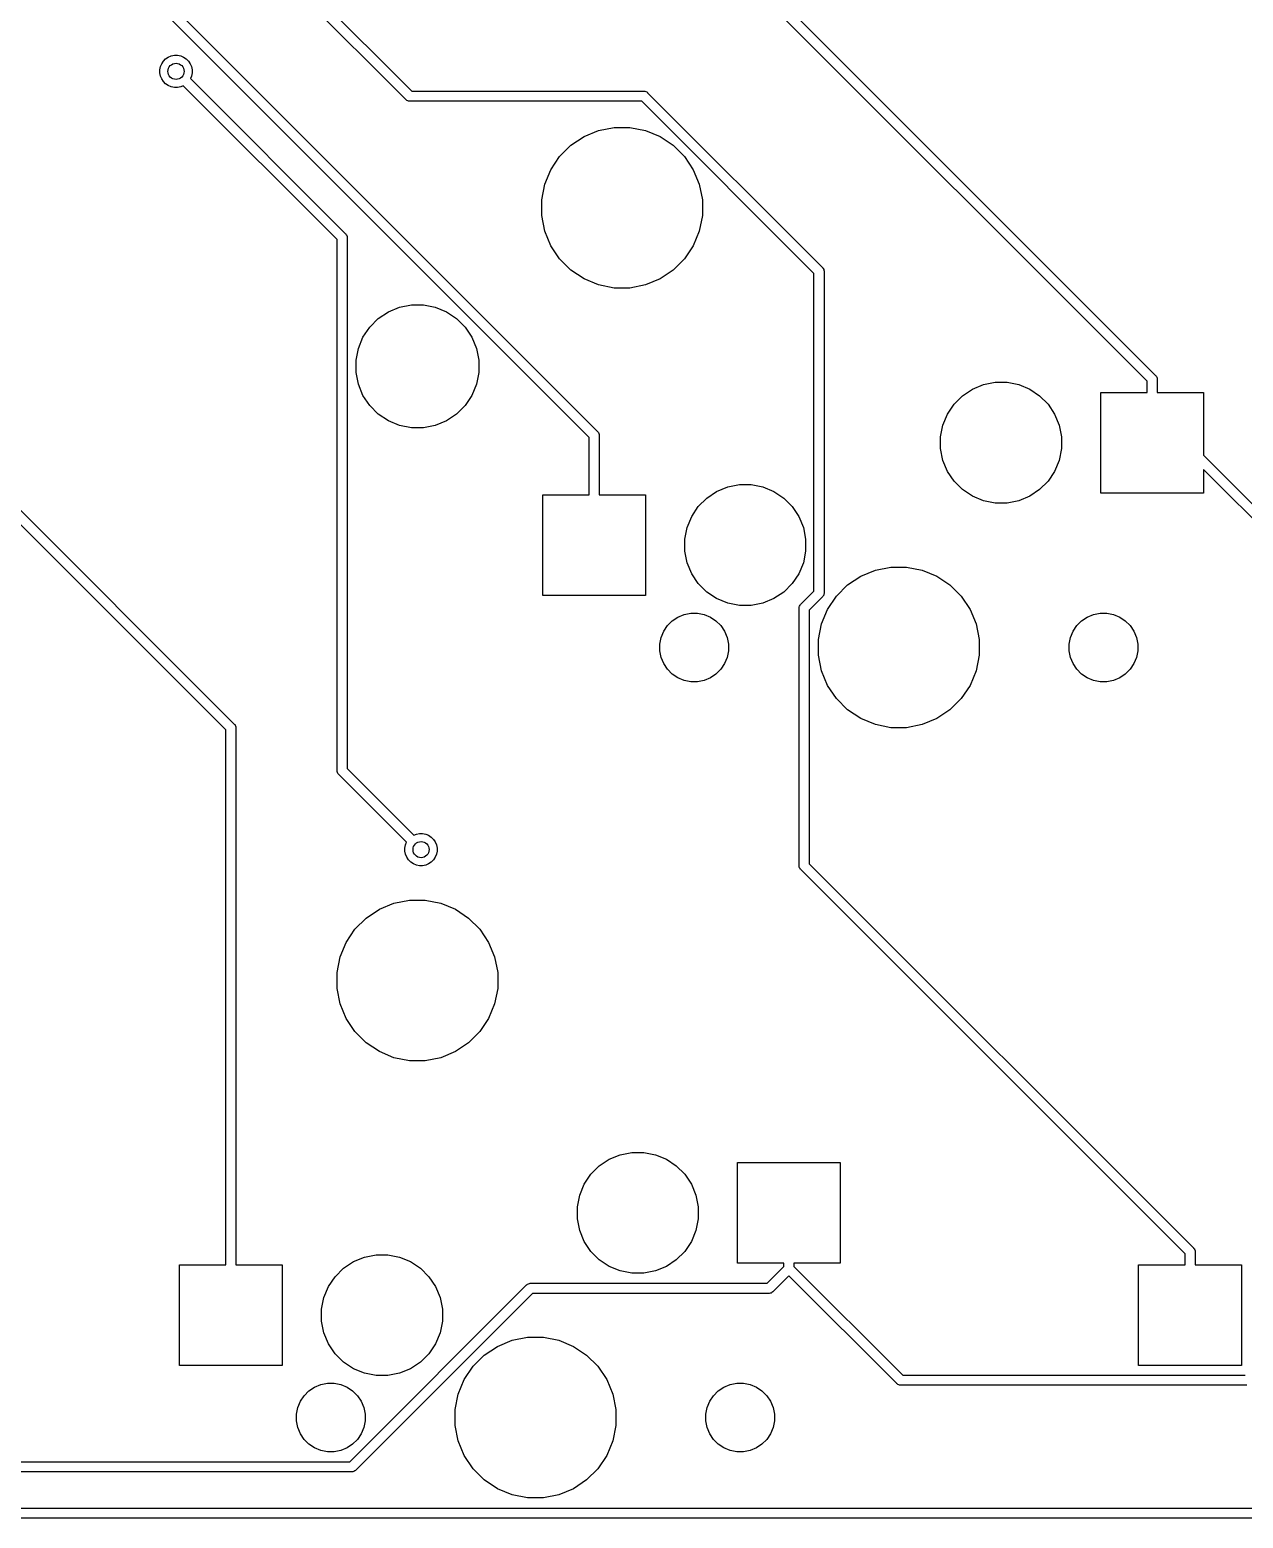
# Model space of a CAD drawing. Extents: x 1.2 to 14.9, y -4.9 to -0.3.
# Drawn here: x 10.566 to 11.752, y -4.588 to -3.134 of the extents above; entities that cross this region are included whole.
import ezdxf

# ---------------------------------------------------------------- set-up
doc = ezdxf.new("R2010")
doc.units = 0
doc.header["$MEASUREMENT"] = 0
doc.layers.add('BLACK', color=7, linetype='CONTINUOUS')

msp = doc.modelspace()

# ---------------------------------------------------------------- linework, layer by layer
at = {"layer": 'BLACK', "linetype": 'CONTINUOUS'}
for p, q in [((10.9337, -3.20184), (10.5762, -2.84436)), ((10.5844, -2.83867), (10.9394, -3.19361)), ((11.0386, -2.84371), (11.6663, -3.47144)), ((11.6581, -3.47713), (11.0329, -2.85194)), ((11.1128, -3.53196), (10.6489, -3.06803)), ((10.6546, -3.0598), (11.1211, -3.52627)), ((10.6933, -3.1727), (10.6939, -3.16966)), ((10.6939, -3.16966), (10.6951, -3.1668)), ((10.6951, -3.1668), (10.6968, -3.16422)), ((10.6968, -3.16422), (10.699, -3.16202)), ((10.699, -3.16202), (10.7016, -3.1603)), ((10.7016, -3.1603), (10.7045, -3.15911)), ((10.7045, -3.15911), (10.7075, -3.15851)), ((10.7075, -3.15851), (10.7106, -3.15851)), ((10.7106, -3.15851), (10.7137, -3.15911)), ((10.7137, -3.15911), (10.7165, -3.1603)), ((10.7165, -3.1603), (10.7191, -3.16202)), ((10.7191, -3.16202), (10.7213, -3.16422)), ((10.7213, -3.16422), (10.723, -3.1668)), ((10.723, -3.1668), (10.7242, -3.16966)), ((10.7242, -3.16966), (10.7248, -3.1727)), ((10.6933, -3.17581), (10.6933, -3.1727)), ((10.6939, -3.17885), (10.6933, -3.17581)), ((10.6951, -3.18172), (10.6939, -3.17885)), ((10.6968, -3.18429), (10.6951, -3.18172)), ((10.699, -3.18649), (10.6968, -3.18429)), ((10.7242, -3.17885), (10.7232, -3.18139)), ((10.7232, -3.18139), (10.8747, -3.33297)), ((10.7248, -3.17581), (10.7242, -3.17885)), ((10.7248, -3.1727), (10.7248, -3.17581)), ((10.1514, -3.19736), (10.7661, -3.81203)), ((10.7016, -3.18821), (10.699, -3.18649)), ((10.7045, -3.1894), (10.7016, -3.18821)), ((10.7075, -3.19), (10.7045, -3.1894)), ((10.7106, -3.19), (10.7075, -3.19)), ((10.7137, -3.1894), (10.7106, -3.19)), ((10.7162, -3.18835), (10.7137, -3.1894)), ((10.8665, -3.33866), (10.7162, -3.18835)), ((10.9394, -3.19361), (11.1662, -3.19361)), ((11.1662, -3.19361), (11.1664, -3.19359)), ((11.1664, -3.19359), (11.1666, -3.19361)), ((11.1666, -3.19361), (11.1666, -3.19361)), ((11.1666, -3.19361), (11.1674, -3.19369)), ((11.1674, -3.19369), (11.1683, -3.19397)), ((11.1683, -3.19397), (11.1691, -3.19442)), ((11.1691, -3.19442), (11.1699, -3.19504)), ((11.1699, -3.19504), (11.17, -3.19523)), ((11.17, -3.19523), (11.3408, -3.36594)), ((10.7578, -3.81772), (10.1432, -3.20305)), ((10.9339, -3.20203), (10.9337, -3.20184)), ((10.9346, -3.20265), (10.9339, -3.20203)), ((10.9355, -3.2031), (10.9346, -3.20265)), ((10.9364, -3.20339), (10.9355, -3.2031)), ((10.9371, -3.20346), (10.9364, -3.20339)), ((10.9374, -3.20348), (10.9371, -3.20346)), ((10.9371, -3.20346), (10.9371, -3.20346)), ((10.9376, -3.20346), (10.9374, -3.20348)), ((11.1644, -3.20346), (10.9376, -3.20346)), ((11.3325, -3.37163), (11.1644, -3.20346)), ((11.095, -3.24653), (11.1078, -3.23793)), ((11.1078, -3.23793), (11.1221, -3.23202)), ((11.1221, -3.23202), (11.1373, -3.229)), ((11.1373, -3.229), (11.1527, -3.229)), ((11.1527, -3.229), (11.1679, -3.23202)), ((11.1679, -3.23202), (11.1822, -3.23793)), ((11.1822, -3.23793), (11.195, -3.24653)), ((11.0754, -3.27032), (11.084, -3.25746)), ((11.084, -3.25746), (11.095, -3.24653)), ((11.195, -3.24653), (11.206, -3.25746)), ((11.206, -3.25746), (11.2146, -3.27032)), ((11.0695, -3.2846), (11.0754, -3.27032)), ((11.2146, -3.27032), (11.2205, -3.2846)), ((11.0665, -3.29977), (11.0695, -3.2846)), ((11.2205, -3.2846), (11.2235, -3.29977)), ((11.0665, -3.31523), (11.0665, -3.29977)), ((11.2235, -3.29977), (11.2235, -3.31523)), ((11.0695, -3.3304), (11.0665, -3.31523)), ((11.2235, -3.31523), (11.2205, -3.3304)), ((11.0754, -3.34468), (11.0695, -3.3304)), ((11.2205, -3.3304), (11.2146, -3.34468)), ((10.8665, -3.85731), (10.8665, -3.33866)), ((10.8747, -3.33297), (10.8749, -3.33313)), ((10.8749, -3.33313), (10.8751, -3.33331)), ((10.8751, -3.33331), (10.8751, -3.33331)), ((10.8751, -3.33331), (10.8755, -3.33387)), ((10.8755, -3.33387), (10.8756, -3.33393)), ((10.8756, -3.33393), (10.876, -3.33473)), ((10.876, -3.33473), (10.8763, -3.33566)), ((10.8763, -3.33566), (10.8764, -3.33638)), ((10.8764, -3.33638), (10.8764, -3.33638)), ((10.8764, -3.33638), (10.8764, -3.33662)), ((10.8764, -3.33662), (10.8764, -3.33686)), ((10.8764, -3.33686), (10.8764, -3.85551)), ((11.084, -3.35754), (11.0754, -3.34468)), ((11.2146, -3.34468), (11.206, -3.35754)), ((11.095, -3.36847), (11.084, -3.35754)), ((11.206, -3.35754), (11.195, -3.36847)), ((11.1078, -3.37707), (11.095, -3.36847)), ((11.195, -3.36847), (11.1822, -3.37707)), ((11.3325, -3.68206), (11.3325, -3.37163)), ((11.3408, -3.36594), (11.3409, -3.36609)), ((11.3409, -3.36609), (11.3411, -3.36628)), ((11.3411, -3.36628), (11.3411, -3.36628)), ((11.3411, -3.36628), (11.3416, -3.36684)), ((11.3416, -3.36684), (11.3416, -3.36694)), ((11.3416, -3.36694), (11.342, -3.3677)), ((11.342, -3.3677), (11.3423, -3.36863)), ((11.3423, -3.36863), (11.3424, -3.36935)), ((11.3424, -3.36935), (11.3424, -3.36935)), ((11.3424, -3.36935), (11.3424, -3.36959)), ((11.3424, -3.36959), (11.3424, -3.36983)), ((11.3424, -3.36983), (11.3424, -3.68386)), ((11.1221, -3.38298), (11.1078, -3.37707)), ((11.1373, -3.386), (11.1221, -3.38298)), ((11.1527, -3.386), (11.1373, -3.386)), ((11.1679, -3.38298), (11.1527, -3.386)), ((11.1822, -3.37707), (11.1679, -3.38298)), ((10.9275, -3.40481), (10.9391, -3.4025)), ((10.9391, -3.4025), (10.9509, -3.4025)), ((10.9509, -3.4025), (10.9625, -3.40481)), ((10.8984, -3.42425), (10.9068, -3.41589)), ((10.9068, -3.41589), (10.9166, -3.40933)), ((10.9166, -3.40933), (10.9275, -3.40481)), ((10.9625, -3.40481), (10.9734, -3.40933)), ((10.9734, -3.40933), (10.9832, -3.41589)), ((10.9832, -3.41589), (10.9916, -3.42425)), ((10.8918, -3.43408), (10.8984, -3.42425)), ((10.9916, -3.42425), (10.9982, -3.43408)), ((10.885, -3.45659), (10.8873, -3.445)), ((10.8873, -3.445), (10.8918, -3.43408)), ((10.9982, -3.43408), (11.0027, -3.445)), ((11.0027, -3.445), (11.005, -3.45659)), ((10.885, -3.46841), (10.885, -3.45659)), ((11.005, -3.45659), (11.005, -3.46841)), ((10.8873, -3.48), (10.885, -3.46841)), ((11.005, -3.46841), (11.0027, -3.48)), ((11.6663, -3.47144), (11.6665, -3.47159)), ((11.6665, -3.47159), (11.6667, -3.47178)), ((11.6667, -3.47178), (11.6667, -3.47178)), ((11.6667, -3.47178), (11.667, -3.47215)), ((11.667, -3.47215), (11.6671, -3.47234)), ((11.6671, -3.47234), (11.6676, -3.47319)), ((11.6676, -3.47319), (11.6679, -3.47412)), ((11.6679, -3.47412), (11.668, -3.47485)), ((11.668, -3.47485), (11.668, -3.47485)), ((11.668, -3.47485), (11.668, -3.47509)), ((11.668, -3.47509), (11.668, -3.47533)), ((11.668, -3.47533), (11.668, -3.48789)), ((10.8918, -3.49092), (10.8873, -3.48)), ((11.0027, -3.48), (10.9982, -3.49092)), ((11.4777, -3.49124), (11.4874, -3.48477)), ((11.4874, -3.48477), (11.4982, -3.48032)), ((11.4982, -3.48032), (11.5096, -3.47805)), ((11.5096, -3.47805), (11.5212, -3.47805)), ((11.5212, -3.47805), (11.5326, -3.48032)), ((11.5326, -3.48032), (11.5434, -3.48477)), ((11.5434, -3.48477), (11.553, -3.49124)), ((11.6128, -3.58632), (11.6128, -3.48789)), ((11.6128, -3.48789), (11.6581, -3.48789)), ((11.6581, -3.48789), (11.6581, -3.47713)), ((11.668, -3.48789), (11.7132, -3.48789)), ((11.7132, -3.48789), (11.7132, -3.54933)), ((10.8984, -3.50075), (10.8918, -3.49092)), ((10.9068, -3.50911), (10.8984, -3.50075)), ((10.9916, -3.50075), (10.9832, -3.50911)), ((10.9982, -3.49092), (10.9916, -3.50075)), ((11.4631, -3.50913), (11.4695, -3.49946)), ((11.4695, -3.49946), (11.4777, -3.49124)), ((11.553, -3.49124), (11.5613, -3.49946)), ((11.5613, -3.49946), (11.5677, -3.50913)), ((10.9166, -3.51567), (10.9068, -3.50911)), ((10.9275, -3.52019), (10.9166, -3.51567)), ((10.9734, -3.51567), (10.9625, -3.52019)), ((10.9832, -3.50911), (10.9734, -3.51567)), ((11.4586, -3.51988), (11.4631, -3.50913)), ((11.5677, -3.50913), (11.5722, -3.51988)), ((10.9391, -3.5225), (10.9275, -3.52019)), ((10.9509, -3.5225), (10.9391, -3.5225)), ((10.9625, -3.52019), (10.9509, -3.5225)), ((11.1128, -3.58789), (11.1128, -3.53196)), ((11.1211, -3.52627), (11.1213, -3.52642)), ((11.1213, -3.52642), (11.1214, -3.52661)), ((11.1214, -3.52661), (11.1214, -3.52661)), ((11.1214, -3.52661), (11.1216, -3.52679)), ((11.1216, -3.52679), (11.1219, -3.52717)), ((11.1219, -3.52717), (11.1223, -3.52803)), ((11.1223, -3.52803), (11.1226, -3.52896)), ((11.1226, -3.52896), (11.1227, -3.52968)), ((11.1227, -3.52968), (11.1227, -3.52968)), ((11.1227, -3.52968), (11.1227, -3.52992)), ((11.1227, -3.52992), (11.1227, -3.53016)), ((11.1227, -3.53016), (11.1227, -3.58789)), ((11.4563, -3.53129), (11.4586, -3.51988)), ((11.4563, -3.54292), (11.4563, -3.53129)), ((11.5722, -3.51988), (11.5744, -3.53129)), ((11.5744, -3.53129), (11.5744, -3.54292)), ((11.4586, -3.55433), (11.4563, -3.54292)), ((11.5744, -3.54292), (11.5722, -3.55433)), ((11.4631, -3.56508), (11.4586, -3.55433)), ((11.5722, -3.55433), (11.5677, -3.56508)), ((11.7132, -3.54933), (12.7403, -4.57639)), ((11.4695, -3.57475), (11.4631, -3.56508)), ((11.4777, -3.58298), (11.4695, -3.57475)), ((11.5613, -3.57475), (11.553, -3.58298)), ((11.5677, -3.56508), (11.5613, -3.57475)), ((12.7346, -4.58462), (11.7132, -3.56325)), ((11.7132, -3.56325), (11.7132, -3.58632)), ((11.0676, -3.68632), (11.0676, -3.58789)), ((11.0676, -3.58789), (11.1128, -3.58789)), ((11.1227, -3.58789), (11.168, -3.58789)), ((11.168, -3.58789), (11.168, -3.68632)), ((11.2195, -3.59946), (11.2277, -3.59124)), ((11.2277, -3.59124), (11.2374, -3.58477)), ((11.2374, -3.58477), (11.2482, -3.58032)), ((11.2482, -3.58032), (11.2596, -3.57805)), ((11.2596, -3.57805), (11.2712, -3.57805)), ((11.2712, -3.57805), (11.2826, -3.58032)), ((11.2826, -3.58032), (11.2934, -3.58477)), ((11.2934, -3.58477), (11.303, -3.59124)), ((11.303, -3.59124), (11.3113, -3.59946)), ((11.4874, -3.58944), (11.4777, -3.58298)), ((11.4982, -3.59389), (11.4874, -3.58944)), ((11.5434, -3.58944), (11.5326, -3.59389)), ((11.553, -3.58298), (11.5434, -3.58944)), ((11.7132, -3.58632), (11.6128, -3.58632)), ((11.2131, -3.60913), (11.2195, -3.59946)), ((11.3113, -3.59946), (11.3177, -3.60913)), ((11.5096, -3.59616), (11.4982, -3.59389)), ((11.5212, -3.59616), (11.5096, -3.59616)), ((11.5326, -3.59389), (11.5212, -3.59616)), ((11.2063, -3.63129), (11.2086, -3.61988)), ((11.2086, -3.61988), (11.2131, -3.60913)), ((11.3177, -3.60913), (11.3222, -3.61988)), ((11.3222, -3.61988), (11.3244, -3.63129)), ((11.2063, -3.64292), (11.2063, -3.63129)), ((11.3244, -3.63129), (11.3244, -3.64292)), ((11.2086, -3.65433), (11.2063, -3.64292)), ((11.3244, -3.64292), (11.3222, -3.65433)), ((11.2131, -3.66508), (11.2086, -3.65433)), ((11.3222, -3.65433), (11.3177, -3.66508)), ((11.3782, -3.66754), (11.3925, -3.66162)), ((11.3925, -3.66162), (11.4077, -3.65861)), ((11.4077, -3.65861), (11.4231, -3.65861)), ((11.4231, -3.65861), (11.4383, -3.66162)), ((11.4383, -3.66162), (11.4526, -3.66754)), ((11.2195, -3.67475), (11.2131, -3.66508)), ((11.2277, -3.68298), (11.2195, -3.67475)), ((11.3113, -3.67475), (11.303, -3.68298)), ((11.3177, -3.66508), (11.3113, -3.67475)), ((11.3544, -3.68707), (11.3654, -3.67613)), ((11.3654, -3.67613), (11.3782, -3.66754)), ((11.4526, -3.66754), (11.4654, -3.67613)), ((11.4654, -3.67613), (11.4764, -3.68707)), ((11.168, -3.68632), (11.0676, -3.68632)), ((11.2374, -3.68944), (11.2277, -3.68298)), ((11.2482, -3.69389), (11.2374, -3.68944)), ((11.2596, -3.69616), (11.2482, -3.69389)), ((11.2826, -3.69389), (11.2712, -3.69616)), ((11.2934, -3.68944), (11.2826, -3.69389)), ((11.303, -3.68298), (11.2934, -3.68944)), ((11.3197, -3.69494), (11.3325, -3.68206)), ((11.3408, -3.68775), (11.3279, -3.70063)), ((11.3409, -3.6876), (11.3408, -3.68775)), ((11.3411, -3.68741), (11.3409, -3.6876)), ((11.3416, -3.68685), (11.3411, -3.68741)), ((11.3411, -3.68741), (11.3411, -3.68741)), ((11.342, -3.68599), (11.3416, -3.68685)), ((11.3422, -3.6854), (11.342, -3.68599)), ((11.3423, -3.68507), (11.3422, -3.6854)), ((11.3424, -3.68434), (11.3423, -3.68507)), ((11.3424, -3.68386), (11.3424, -3.6841)), ((11.3424, -3.6841), (11.3424, -3.68434)), ((11.3424, -3.68434), (11.3424, -3.68434)), ((11.3458, -3.69992), (11.3544, -3.68707)), ((11.4764, -3.68707), (11.485, -3.69992)), ((11.194, -3.71109), (11.1995, -3.70742)), ((11.1995, -3.70742), (11.2056, -3.70489)), ((11.2056, -3.70489), (11.2121, -3.70361)), ((11.2121, -3.70361), (11.2187, -3.70361)), ((11.2187, -3.70361), (11.2252, -3.70489)), ((11.2252, -3.70489), (11.2313, -3.70742)), ((11.2313, -3.70742), (11.2367, -3.71109)), ((11.2712, -3.69616), (11.2596, -3.69616)), ((11.318, -3.69859), (11.3181, -3.69762)), ((11.318, -3.69883), (11.318, -3.69859)), ((11.318, -3.95031), (11.318, -3.69883)), ((11.3181, -3.69762), (11.3184, -3.69669)), ((11.3184, -3.69669), (11.3189, -3.69584)), ((11.3189, -3.69584), (11.3193, -3.69528)), ((11.3193, -3.69528), (11.3195, -3.69509)), ((11.3193, -3.69528), (11.3193, -3.69528)), ((11.3195, -3.69509), (11.3197, -3.69494)), ((11.3279, -3.70063), (11.3279, -3.94852)), ((11.3399, -3.71421), (11.3458, -3.69992)), ((11.485, -3.69992), (11.4909, -3.71421)), ((11.594, -3.71109), (11.5995, -3.70742)), ((11.5995, -3.70742), (11.6056, -3.70489)), ((11.6056, -3.70489), (11.6121, -3.70361)), ((11.6121, -3.70361), (11.6187, -3.70361)), ((11.6187, -3.70361), (11.6252, -3.70489)), ((11.6252, -3.70489), (11.6313, -3.70742)), ((11.6313, -3.70742), (11.6367, -3.71109)), ((11.1832, -3.72733), (11.1857, -3.72124)), ((11.1857, -3.72124), (11.1894, -3.71575)), ((11.1894, -3.71575), (11.194, -3.71109)), ((11.2367, -3.71109), (11.2414, -3.71575)), ((11.2414, -3.71575), (11.2451, -3.72124)), ((11.2451, -3.72124), (11.2476, -3.72733)), ((11.3369, -3.72937), (11.3399, -3.71421)), ((11.4909, -3.71421), (11.4939, -3.72937)), ((11.5832, -3.72733), (11.5857, -3.72124)), ((11.5857, -3.72124), (11.5894, -3.71575)), ((11.5894, -3.71575), (11.594, -3.71109)), ((11.6367, -3.71109), (11.6414, -3.71575)), ((11.6414, -3.71575), (11.6451, -3.72124)), ((11.6451, -3.72124), (11.6476, -3.72733)), ((11.1819, -3.73381), (11.1832, -3.72733)), ((11.1819, -3.74041), (11.1819, -3.73381)), ((11.2476, -3.72733), (11.2489, -3.73381)), ((11.2489, -3.73381), (11.2489, -3.74041)), ((11.3369, -3.74484), (11.3369, -3.72937)), ((11.4939, -3.72937), (11.4939, -3.74484)), ((11.5819, -3.73381), (11.5832, -3.72733)), ((11.5819, -3.74041), (11.5819, -3.73381)), ((11.6476, -3.72733), (11.6489, -3.73381)), ((11.6489, -3.73381), (11.6489, -3.74041)), ((11.1832, -3.74688), (11.1819, -3.74041)), ((11.1857, -3.75297), (11.1832, -3.74688)), ((11.2476, -3.74688), (11.2451, -3.75297)), ((11.2489, -3.74041), (11.2476, -3.74688)), ((11.3399, -3.76), (11.3369, -3.74484)), ((11.4939, -3.74484), (11.4909, -3.76)), ((11.5832, -3.74688), (11.5819, -3.74041)), ((11.5857, -3.75297), (11.5832, -3.74688)), ((11.6476, -3.74688), (11.6451, -3.75297)), ((11.6489, -3.74041), (11.6476, -3.74688)), ((11.1894, -3.75846), (11.1857, -3.75297)), ((11.194, -3.76313), (11.1894, -3.75846)), ((11.1995, -3.76679), (11.194, -3.76313)), ((11.2056, -3.76932), (11.1995, -3.76679)), ((11.2313, -3.76679), (11.2252, -3.76932)), ((11.2367, -3.76313), (11.2313, -3.76679)), ((11.2414, -3.75846), (11.2367, -3.76313)), ((11.2451, -3.75297), (11.2414, -3.75846)), ((11.3458, -3.77429), (11.3399, -3.76)), ((11.4909, -3.76), (11.485, -3.77429)), ((11.5894, -3.75846), (11.5857, -3.75297)), ((11.594, -3.76313), (11.5894, -3.75846)), ((11.5995, -3.76679), (11.594, -3.76313)), ((11.6056, -3.76932), (11.5995, -3.76679)), ((11.6313, -3.76679), (11.6252, -3.76932)), ((11.6367, -3.76313), (11.6313, -3.76679)), ((11.6414, -3.75846), (11.6367, -3.76313)), ((11.6451, -3.75297), (11.6414, -3.75846)), ((11.2121, -3.77061), (11.2056, -3.76932)), ((11.2187, -3.77061), (11.2121, -3.77061)), ((11.2252, -3.76932), (11.2187, -3.77061)), ((11.3544, -3.78715), (11.3458, -3.77429)), ((11.485, -3.77429), (11.4764, -3.78715)), ((11.6121, -3.77061), (11.6056, -3.76932)), ((11.6187, -3.77061), (11.6121, -3.77061)), ((11.6252, -3.76932), (11.6187, -3.77061)), ((11.3654, -3.79808), (11.3544, -3.78715)), ((11.4764, -3.78715), (11.4654, -3.79808)), ((11.3782, -3.80667), (11.3654, -3.79808)), ((11.3925, -3.81259), (11.3782, -3.80667)), ((11.4526, -3.80667), (11.4383, -3.81259)), ((11.4654, -3.79808), (11.4526, -3.80667)), ((10.7578, -4.34039), (10.7578, -3.81772)), ((10.7661, -3.81203), (10.7663, -3.81218)), ((10.7663, -3.81218), (10.7664, -3.81237)), ((10.7664, -3.81237), (10.7664, -3.81237)), ((10.7664, -3.81237), (10.7668, -3.81284)), ((10.7668, -3.81284), (10.7669, -3.81293)), ((10.7669, -3.81293), (10.7673, -3.81379)), ((10.7673, -3.81379), (10.7676, -3.81472)), ((10.7676, -3.81472), (10.7677, -3.81544)), ((10.7677, -3.81544), (10.7677, -3.81544)), ((10.7677, -3.81544), (10.7677, -3.81568)), ((10.7677, -3.81568), (10.7677, -3.81592)), ((10.7677, -3.81592), (10.7677, -4.34039)), ((11.4077, -3.81561), (11.3925, -3.81259)), ((11.4231, -3.81561), (11.4077, -3.81561)), ((11.4383, -3.81259), (11.4231, -3.81561)), ((10.8665, -3.85755), (10.8665, -3.85731)), ((10.8666, -3.85852), (10.8665, -3.85755)), ((10.8669, -3.85944), (10.8666, -3.85852)), ((10.8673, -3.8603), (10.8669, -3.85944)), ((10.8678, -3.86086), (10.8673, -3.8603)), ((10.8679, -3.86105), (10.8678, -3.86086)), ((10.8681, -3.8612), (10.8679, -3.86105)), ((10.9345, -3.92755), (10.8681, -3.8612)), ((10.8764, -3.85551), (10.9414, -3.92059)), ((10.9414, -3.92059), (10.944, -3.91954)), ((10.944, -3.91954), (10.947, -3.91894)), ((10.947, -3.91894), (10.9501, -3.91894)), ((10.9501, -3.91894), (10.9532, -3.91954)), ((10.9532, -3.91954), (10.956, -3.92073)), ((10.956, -3.92073), (10.9586, -3.92245)), ((10.9586, -3.92245), (10.9608, -3.92465)), ((10.9608, -3.92465), (10.9625, -3.92723)), ((10.9328, -3.93313), (10.9334, -3.93009)), ((10.9328, -3.93624), (10.9328, -3.93313)), ((10.9334, -3.93928), (10.9328, -3.93624)), ((10.9334, -3.93009), (10.9345, -3.92755)), ((10.9346, -3.94214), (10.9334, -3.93928)), ((10.9625, -3.92723), (10.9637, -3.93009)), ((10.9637, -3.93928), (10.9625, -3.94214)), ((10.9637, -3.93009), (10.9643, -3.93313)), ((10.9643, -3.93624), (10.9637, -3.93928)), ((10.9643, -3.93313), (10.9643, -3.93624)), ((10.9363, -3.94472), (10.9346, -3.94214)), ((10.9385, -3.94692), (10.9363, -3.94472)), ((10.9411, -3.94864), (10.9385, -3.94692)), ((10.944, -3.94983), (10.9411, -3.94864)), ((10.947, -3.95043), (10.944, -3.94983)), ((10.9501, -3.95043), (10.947, -3.95043)), ((10.9532, -3.94983), (10.9501, -3.95043)), ((10.956, -3.94864), (10.9532, -3.94983)), ((10.9586, -3.94692), (10.956, -3.94864)), ((10.9608, -3.94472), (10.9586, -3.94692)), ((10.9625, -3.94214), (10.9608, -3.94472)), ((11.318, -3.95056), (11.318, -3.95031)), ((11.318, -3.9508), (11.318, -3.95056)), ((11.3181, -3.95152), (11.318, -3.9508)), ((11.318, -3.9508), (11.318, -3.9508)), ((11.3184, -3.95245), (11.3181, -3.95152)), ((11.3189, -3.9533), (11.3184, -3.95245)), ((11.3195, -3.95405), (11.3189, -3.9533)), ((11.3197, -3.95421), (11.3195, -3.95405)), ((11.6951, -4.32963), (11.3197, -3.95421)), ((11.3279, -3.94852), (11.7033, -4.32394)), ((10.9221, -3.98702), (10.9373, -3.984)), ((10.9373, -3.984), (10.9527, -3.984)), ((10.9527, -3.984), (10.9679, -3.98702)), ((10.895, -4.00153), (10.9078, -3.99293)), ((10.9078, -3.99293), (10.9221, -3.98702)), ((10.9679, -3.98702), (10.9822, -3.99293)), ((10.9822, -3.99293), (10.995, -4.00153)), ((10.8754, -4.02532), (10.884, -4.01246)), ((10.884, -4.01246), (10.895, -4.00153)), ((10.995, -4.00153), (11.006, -4.01246)), ((11.006, -4.01246), (11.0146, -4.02532)), ((10.8695, -4.0396), (10.8754, -4.02532)), ((11.0146, -4.02532), (11.0205, -4.0396)), ((10.8665, -4.05477), (10.8695, -4.0396)), ((11.0205, -4.0396), (11.0235, -4.05477)), ((10.8665, -4.07023), (10.8665, -4.05477)), ((11.0235, -4.05477), (11.0235, -4.07023)), ((10.8695, -4.0854), (10.8665, -4.07023)), ((11.0235, -4.07023), (11.0205, -4.0854)), ((10.8754, -4.09968), (10.8695, -4.0854)), ((11.0205, -4.0854), (11.0146, -4.09968)), ((10.884, -4.11254), (10.8754, -4.09968)), ((11.0146, -4.09968), (11.006, -4.11254)), ((10.895, -4.12347), (10.884, -4.11254)), ((11.006, -4.11254), (10.995, -4.12347)), ((10.9078, -4.13207), (10.895, -4.12347)), ((10.995, -4.12347), (10.9822, -4.13207)), ((10.9221, -4.13798), (10.9078, -4.13207)), ((10.9373, -4.141), (10.9221, -4.13798)), ((10.9527, -4.141), (10.9373, -4.141)), ((10.9679, -4.13798), (10.9527, -4.141)), ((10.9822, -4.13207), (10.9679, -4.13798)), ((11.1432, -4.23282), (11.1546, -4.23055)), ((11.1546, -4.23055), (11.1662, -4.23055)), ((11.1662, -4.23055), (11.1776, -4.23282)), ((11.1145, -4.25196), (11.1227, -4.24374)), ((11.1227, -4.24374), (11.1324, -4.23727)), ((11.1324, -4.23727), (11.1432, -4.23282)), ((11.1776, -4.23282), (11.1884, -4.23727)), ((11.1884, -4.23727), (11.198, -4.24374)), ((11.198, -4.24374), (11.2063, -4.25196)), ((11.2578, -4.33882), (11.2578, -4.24039)), ((11.2578, -4.24039), (11.3582, -4.24039)), ((11.3582, -4.24039), (11.3582, -4.33882)), ((11.1081, -4.26163), (11.1145, -4.25196)), ((11.2063, -4.25196), (11.2127, -4.26163)), ((11.1013, -4.28379), (11.1036, -4.27238)), ((11.1036, -4.27238), (11.1081, -4.26163)), ((11.2127, -4.26163), (11.2172, -4.27238)), ((11.2172, -4.27238), (11.2194, -4.28379)), ((11.1013, -4.29542), (11.1013, -4.28379)), ((11.2194, -4.28379), (11.2194, -4.29542)), ((11.1036, -4.30683), (11.1013, -4.29542)), ((11.2194, -4.29542), (11.2172, -4.30683)), ((11.1081, -4.31758), (11.1036, -4.30683)), ((11.1145, -4.32725), (11.1081, -4.31758)), ((11.2127, -4.31758), (11.2063, -4.32725)), ((11.2172, -4.30683), (11.2127, -4.31758)), ((10.8824, -4.33727), (10.8932, -4.33282)), ((10.8932, -4.33282), (10.9046, -4.33055)), ((10.9046, -4.33055), (10.9162, -4.33055)), ((10.9162, -4.33055), (10.9276, -4.33282)), ((10.9276, -4.33282), (10.9384, -4.33727)), ((11.1227, -4.33548), (11.1145, -4.32725)), ((11.2063, -4.32725), (11.198, -4.33548)), ((11.6951, -4.34039), (11.6951, -4.32963)), ((11.7033, -4.32394), (11.7035, -4.32409)), ((11.7035, -4.32409), (11.7037, -4.32428)), ((11.7037, -4.32428), (11.7037, -4.32428)), ((11.7037, -4.32428), (11.704, -4.32467)), ((11.704, -4.32467), (11.7041, -4.32484)), ((11.7041, -4.32484), (11.7046, -4.32569)), ((11.7046, -4.32569), (11.7049, -4.32662)), ((11.7049, -4.32662), (11.7049, -4.32735)), ((11.7049, -4.32735), (11.7049, -4.32735)), ((11.7049, -4.32735), (11.7049, -4.32759)), ((11.7049, -4.32759), (11.7049, -4.32783)), ((11.7049, -4.32783), (11.7049, -4.34039)), ((10.7126, -4.43882), (10.7126, -4.34039)), ((10.7126, -4.34039), (10.7578, -4.34039)), ((10.7677, -4.34039), (10.813, -4.34039)), ((10.813, -4.34039), (10.813, -4.43882)), ((10.8645, -4.35196), (10.8727, -4.34374)), ((10.8727, -4.34374), (10.8824, -4.33727)), ((10.9384, -4.33727), (10.948, -4.34374)), ((10.948, -4.34374), (10.9563, -4.35196)), ((11.1324, -4.34194), (11.1227, -4.33548)), ((11.1432, -4.34639), (11.1324, -4.34194)), ((11.1546, -4.34866), (11.1432, -4.34639)), ((11.1776, -4.34639), (11.1662, -4.34866)), ((11.1884, -4.34194), (11.1776, -4.34639)), ((11.198, -4.33548), (11.1884, -4.34194)), ((11.3031, -4.33882), (11.2578, -4.33882)), ((11.2867, -4.35845), (11.3031, -4.342)), ((11.3031, -4.342), (11.3031, -4.33882)), ((11.3582, -4.33882), (11.313, -4.33882)), ((11.313, -4.33882), (11.313, -4.342)), ((11.313, -4.342), (11.4192, -4.44823)), ((11.6498, -4.43882), (11.6498, -4.34039)), ((11.6498, -4.34039), (11.6951, -4.34039)), ((11.7049, -4.34039), (11.7502, -4.34039)), ((11.7502, -4.34039), (11.7502, -4.43882)), ((10.8536, -4.37238), (10.8581, -4.36163)), ((10.8581, -4.36163), (10.8645, -4.35196)), ((10.879, -4.5328), (11.0517, -4.36006)), ((10.9563, -4.35196), (10.9627, -4.36163)), ((10.9627, -4.36163), (10.9672, -4.37238)), ((11.0517, -4.36006), (11.0519, -4.35987)), ((11.0519, -4.35987), (11.0523, -4.35954)), ((11.0523, -4.35954), (11.0526, -4.35926)), ((11.0526, -4.35926), (11.0535, -4.3588)), ((11.0535, -4.3588), (11.0544, -4.35852)), ((11.0544, -4.35852), (11.0551, -4.35845)), ((11.0551, -4.35845), (11.0554, -4.35843)), ((11.0551, -4.35845), (11.0551, -4.35845)), ((11.0554, -4.35843), (11.0556, -4.35845)), ((11.0556, -4.35845), (11.2867, -4.35845)), ((11.1662, -4.34866), (11.1546, -4.34866)), ((11.308, -4.351), (11.2924, -4.36668)), ((11.4135, -4.45646), (11.308, -4.351)), ((10.8513, -4.38379), (10.8536, -4.37238)), ((11.0574, -4.36829), (10.8847, -4.54103)), ((10.9672, -4.37238), (10.9694, -4.38379)), ((11.2885, -4.36829), (11.0574, -4.36829)), ((11.2887, -4.36832), (11.2885, -4.36829)), ((11.2889, -4.36829), (11.2887, -4.36832)), ((11.2897, -4.36822), (11.2889, -4.36829)), ((11.2889, -4.36829), (11.2889, -4.36829)), ((11.2906, -4.36794), (11.2897, -4.36822)), ((11.2914, -4.36748), (11.2906, -4.36794)), ((11.2922, -4.36687), (11.2914, -4.36748)), ((11.2924, -4.36668), (11.2922, -4.36687)), ((10.8513, -4.39542), (10.8513, -4.38379)), ((10.9694, -4.38379), (10.9694, -4.39542)), ((10.8536, -4.40683), (10.8513, -4.39542)), ((10.9694, -4.39542), (10.9672, -4.40683)), ((10.8581, -4.41758), (10.8536, -4.40683)), ((10.8645, -4.42725), (10.8581, -4.41758)), ((10.9627, -4.41758), (10.9563, -4.42725)), ((10.9672, -4.40683), (10.9627, -4.41758)), ((11.0104, -4.42863), (11.0232, -4.42004)), ((11.0232, -4.42004), (11.0375, -4.41412)), ((11.0375, -4.41412), (11.0527, -4.41111)), ((11.0527, -4.41111), (11.0681, -4.41111)), ((11.0681, -4.41111), (11.0833, -4.41412)), ((11.0833, -4.41412), (11.0976, -4.42004)), ((11.0976, -4.42004), (11.1104, -4.42863)), ((10.8727, -4.43548), (10.8645, -4.42725)), ((10.8824, -4.44194), (10.8727, -4.43548)), ((10.948, -4.43548), (10.9384, -4.44194)), ((10.9563, -4.42725), (10.948, -4.43548)), ((10.9994, -4.43957), (11.0104, -4.42863)), ((11.1104, -4.42863), (11.1214, -4.43957)), ((10.813, -4.43882), (10.7126, -4.43882)), ((10.8932, -4.44639), (10.8824, -4.44194)), ((10.9046, -4.44866), (10.8932, -4.44639)), ((10.9162, -4.44866), (10.9046, -4.44866)), ((10.9276, -4.44639), (10.9162, -4.44866)), ((10.9384, -4.44194), (10.9276, -4.44639)), ((10.9908, -4.45242), (10.9994, -4.43957)), ((11.1214, -4.43957), (11.13, -4.45242)), ((11.4192, -4.44823), (11.7538, -4.44823)), ((11.7502, -4.43882), (11.6498, -4.43882)), ((10.8344, -4.46825), (10.839, -4.46359)), ((10.839, -4.46359), (10.8445, -4.45992)), ((10.8445, -4.45992), (10.8506, -4.45739)), ((10.8506, -4.45739), (10.8571, -4.45611)), ((10.8571, -4.45611), (10.8637, -4.45611)), ((10.8637, -4.45611), (10.8702, -4.45739)), ((10.8702, -4.45739), (10.8763, -4.45992)), ((10.8763, -4.45992), (10.8817, -4.46359)), ((10.8817, -4.46359), (10.8864, -4.46825)), ((10.9849, -4.46671), (10.9908, -4.45242)), ((11.13, -4.45242), (11.1359, -4.46671)), ((11.2344, -4.46825), (11.239, -4.46359)), ((11.239, -4.46359), (11.2445, -4.45992)), ((11.2445, -4.45992), (11.2506, -4.45739)), ((11.2506, -4.45739), (11.2571, -4.45611)), ((11.2571, -4.45611), (11.2637, -4.45611)), ((11.2637, -4.45611), (11.2702, -4.45739)), ((11.2702, -4.45739), (11.2763, -4.45992)), ((11.2763, -4.45992), (11.2817, -4.46359)), ((11.2817, -4.46359), (11.2864, -4.46825)), ((11.4136, -4.45665), (11.4135, -4.45646)), ((11.4138, -4.4568), (11.4136, -4.45665)), ((11.4144, -4.45727), (11.4138, -4.4568)), ((11.4146, -4.45739), (11.4144, -4.45727)), ((11.4153, -4.45772), (11.4146, -4.45739)), ((11.4162, -4.458), (11.4153, -4.45772)), ((11.4169, -4.45807), (11.4162, -4.458)), ((11.4171, -4.4581), (11.4169, -4.45807)), ((11.4169, -4.45807), (11.4169, -4.45807)), ((11.4174, -4.45807), (11.4171, -4.4581)), ((11.7556, -4.45807), (11.4174, -4.45807)), ((10.8282, -4.47983), (10.8307, -4.47374)), ((10.8307, -4.47374), (10.8344, -4.46825)), ((10.8864, -4.46825), (10.8901, -4.47374)), ((10.8901, -4.47374), (10.8926, -4.47983)), ((10.9819, -4.48187), (10.9849, -4.46671)), ((11.1359, -4.46671), (11.1389, -4.48187)), ((11.2282, -4.47983), (11.2307, -4.47374)), ((11.2307, -4.47374), (11.2344, -4.46825)), ((11.2864, -4.46825), (11.2901, -4.47374)), ((11.2901, -4.47374), (11.2926, -4.47983)), ((10.8269, -4.48631), (10.8282, -4.47983)), ((10.8269, -4.49291), (10.8269, -4.48631)), ((10.8282, -4.49938), (10.8269, -4.49291)), ((10.8926, -4.47983), (10.8939, -4.48631)), ((10.8939, -4.49291), (10.8926, -4.49938)), ((10.8939, -4.48631), (10.8939, -4.49291)), ((10.9819, -4.49734), (10.9819, -4.48187)), ((11.1389, -4.48187), (11.1389, -4.49734)), ((11.2269, -4.48631), (11.2282, -4.47983)), ((11.2269, -4.49291), (11.2269, -4.48631)), ((11.2282, -4.49938), (11.2269, -4.49291)), ((11.2926, -4.47983), (11.2939, -4.48631)), ((11.2939, -4.49291), (11.2926, -4.49938)), ((11.2939, -4.48631), (11.2939, -4.49291)), ((10.8307, -4.50547), (10.8282, -4.49938)), ((10.8344, -4.51096), (10.8307, -4.50547)), ((10.8901, -4.50547), (10.8864, -4.51096)), ((10.8926, -4.49938), (10.8901, -4.50547)), ((10.9849, -4.5125), (10.9819, -4.49734)), ((11.1389, -4.49734), (11.1359, -4.5125)), ((11.2307, -4.50547), (11.2282, -4.49938)), ((11.2344, -4.51096), (11.2307, -4.50547)), ((11.2901, -4.50547), (11.2864, -4.51096)), ((11.2926, -4.49938), (11.2901, -4.50547)), ((10.839, -4.51563), (10.8344, -4.51096)), ((10.8445, -4.51929), (10.839, -4.51563)), ((10.8506, -4.52182), (10.8445, -4.51929)), ((10.8571, -4.52311), (10.8506, -4.52182)), ((10.8702, -4.52182), (10.8637, -4.52311)), ((10.8763, -4.51929), (10.8702, -4.52182)), ((10.8817, -4.51563), (10.8763, -4.51929)), ((10.8864, -4.51096), (10.8817, -4.51563)), ((10.9908, -4.52679), (10.9849, -4.5125)), ((11.1359, -4.5125), (11.13, -4.52679)), ((11.239, -4.51563), (11.2344, -4.51096)), ((11.2445, -4.51929), (11.239, -4.51563)), ((11.2506, -4.52182), (11.2445, -4.51929)), ((11.2571, -4.52311), (11.2506, -4.52182)), ((11.2702, -4.52182), (11.2637, -4.52311)), ((11.2763, -4.51929), (11.2702, -4.52182)), ((11.2817, -4.51563), (11.2763, -4.51929)), ((11.2864, -4.51096), (11.2817, -4.51563)), ((10.5562, -4.5328), (10.879, -4.5328)), ((10.8637, -4.52311), (10.8571, -4.52311)), ((10.9994, -4.53965), (10.9908, -4.52679)), ((11.13, -4.52679), (11.1214, -4.53965)), ((11.2637, -4.52311), (11.2571, -4.52311)), ((10.8808, -4.54264), (10.5544, -4.54264)), ((10.881, -4.54267), (10.8808, -4.54264)), ((10.8813, -4.54264), (10.881, -4.54267)), ((10.882, -4.54257), (10.8813, -4.54264)), ((10.8813, -4.54264), (10.8813, -4.54264)), ((10.8829, -4.54229), (10.882, -4.54257)), ((10.8838, -4.54183), (10.8829, -4.54229)), ((10.8845, -4.54122), (10.8838, -4.54183)), ((10.8847, -4.54103), (10.8845, -4.54122)), ((11.0104, -4.55058), (10.9994, -4.53965)), ((11.0232, -4.55917), (11.0104, -4.55058)), ((11.1104, -4.55058), (11.0976, -4.55917)), ((11.1214, -4.53965), (11.1104, -4.55058)), ((11.0375, -4.56509), (11.0232, -4.55917)), ((11.0527, -4.56811), (11.0375, -4.56509)), ((11.0833, -4.56509), (11.0681, -4.56811)), ((11.0976, -4.55917), (11.0833, -4.56509)), ((10.4921, -4.57815), (11.7712, -4.57815)), ((11.0681, -4.56811), (11.0527, -4.56811)), ((11.773, -4.58799), (10.4903, -4.58799))]:
    msp.add_line(p, q, dxfattribs=at)
at = {"layer": 'BLACK'}
for centre in [(10.7091, -3.17426), (10.9486, -3.93469)]:
    msp.add_circle(centre, 0.007874, dxfattribs=at)

doc.saveas('drawing.dxf')
